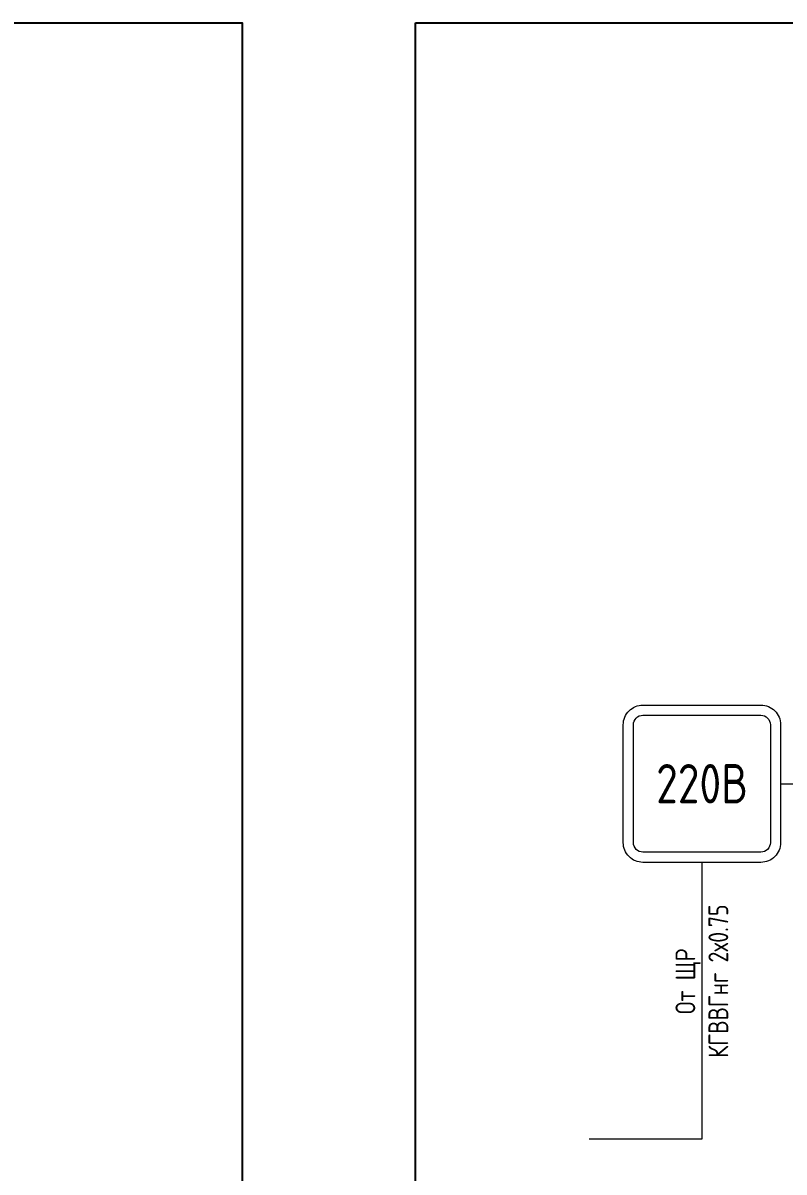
# Model space of a CAD drawing. Header units: millimetres. Extents: x -559267 to 14075, y 0 to 209897.
# Drawn here: x 1414.5 to 1522.1, y 124.6 to 287 of the extents above; entities that cross this region are included whole.
import ezdxf

# ---------------------------------------------------------------- set-up
doc = ezdxf.new("R2010")
doc.units = ezdxf.units.MM
doc.layers.add('Обвязка коллекторов для теплого пола_dwg', color=8, linetype='Continuous', lineweight=9)
doc.styles.add('Unecom', font='GOST2304A_0.ttf', dxfattribs={"height": 2.5})

# ---------------------------------------------------------------- blocks, each defined once
blk = doc.blocks.new('Обвязка коллекторов для теплого пола_dwg-499584-Коллектор теплого пола')
at = {"color": 5, "ltscale": 2}
for points in [[(-3668, 60), (-3668, -1134, -0.414214), (-3868, -1333), (-5062, -1333, -0.414214), (-5261, -1134), (-5261, 60, -0.414214), (-5062, 259), (-3868, 259, -0.414214)], [(-3772, 60), (-3772, -1134, -0.414214), (-3868, -1230), (-5062, -1230, -0.414214), (-5158, -1134), (-5158, 60, -0.414214), (-5062, 156), (-3868, 156, -0.414214)]]:
    blk.add_lwpolyline(points, format="xyb", close=True, dxfattribs=at)
at = {"color": 4, "ltscale": 2}
blk.add_lwpolyline([(-3668, -537), (960, -537), (1060, -637), (1060, -988)], dxfattribs=at)
at = {"color": 5, "ltscale": 2}
blk.add_lwpolyline([(-4465, -1333), (-4465, -4134), (-5606, -4134)], dxfattribs=at)
at = {"color": 5, "ltscale": 2, "insert": (-4465, -537), "char_height": 398, "attachment_point": 5, "style": 'Unecom'}
blk.add_mtext_dynamic_manual_height_columns('220В', width=1253.69, gutter_width=24.9, heights=[0], dxfattribs=at)
at = {"color": 18, "ltscale": 2, "true_color": 0x000000, "insert": (-4465, -2536), "char_height": 200, "attachment_point": 5, "rotation": 90, "style": 'Unecom'}
blk.add_mtext_dynamic_manual_height_columns('От ЩР\\PКГВВГнг 2х0.75', width=2128.88, gutter_width=12.5, heights=[0], dxfattribs=at)

msp = doc.modelspace()

# ---------------------------------------------------------------- linework, layer by layer
at = {"layer": 'Defpoints', "color": 6}
for points in [[(1260, 287), (1445.5, 287), (1445.5, 0), (1260, 0), (1260, 287)], [(1470, 287), (1655.5, 287), (1655.5, 0), (1470, 0), (1470, 287)]]:
    msp.add_lwpolyline(points, dxfattribs=at)

# ---------------------------------------------------------------- block references
at = {"layer": 'Обвязка коллекторов для теплого пола_dwg', "color": 7, "xscale": 0.01396531374263275, "yscale": 0.01396531374263275, "zscale": 0.01396531374263275}
msp.add_blockref('Обвязка коллекторов для теплого пола_dwg-499584-Коллектор теплого пола', (1572.82, 186.96), dxfattribs=at)

doc.saveas('drawing.dxf')
